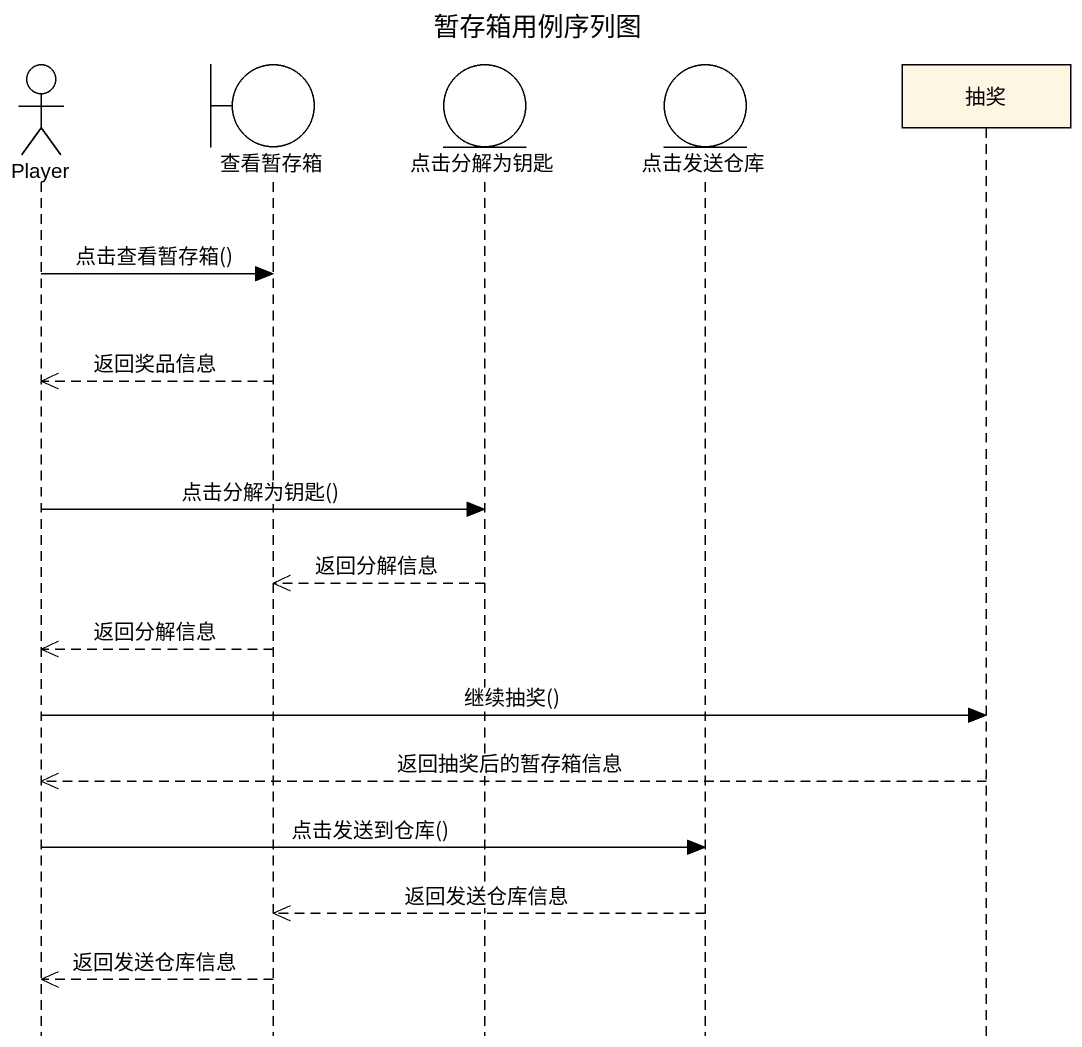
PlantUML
@startuml
title 暂存箱用例序列图
hide footbox
actor Player
boundary 查看暂存箱
entity 点击分解为钥匙
entity 点击发送仓库
participant 抽奖

Player -> 查看暂存箱 : 点击查看暂存箱()
查看暂存箱 -->> Player : 返回奖品信息
Player -> 点击分解为钥匙 : 点击分解为钥匙()
点击分解为钥匙 -->> 查看暂存箱 : 返回分解信息
查看暂存箱 -->> Player : 返回分解信息
Player -> 抽奖 : 继续抽奖()
抽奖 -->> Player : 返回抽奖后的暂存箱信息
Player -> 点击发送仓库 : 点击发送到仓库()
点击发送仓库 -->> 查看暂存箱 : 返回发送仓库信息
查看暂存箱 -->> Player : 返回发送仓库信息
@enduml
